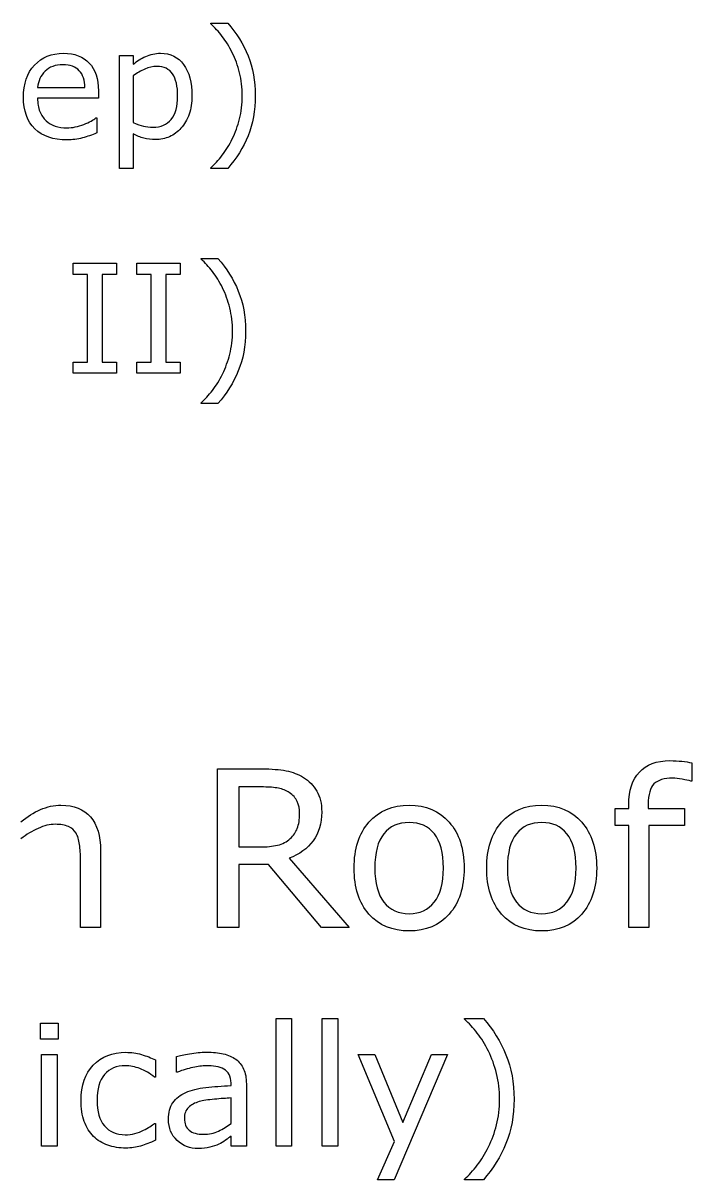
# Model space of a CAD drawing. Extents: x -13 to 750, y 12 to 2314.
# Drawn here: x 286.3 to 326.1, y 585.9 to 654.7 of the extents above; entities that cross this region are included whole.
import ezdxf

# ---------------------------------------------------------------- set-up
doc = ezdxf.new("R2010")
doc.units = 0
doc.layers.get('0').update_dxf_attribs({"linetype": 'CONTINUOUS'})

msp = doc.modelspace()

# ---------------------------------------------------------------- linework, layer by layer
at = {"color": 7}
for points in [[(297.51126, 654.6839), (297.51126, 654.7279), (298.51761, 654.7279)], [(292.897, 648.1355), (292.897, 646.0789), (292.07083, 646.0789), (292.07083, 652.7981), (292.897, 652.7981), (292.897, 652.2839)], [(292.897, 651.5901), (292.897, 648.8084)], [(287.20169, 650.8914), (290.01419, 650.8914)], [(290.81834, 650.7068), (290.81839, 650.2586)], [(290.81839, 650.2586), (287.20169, 650.2586)], [(296.39065, 650.4031), (296.39065, 650.4036)], [(300.15677, 650.4037), (300.15677, 650.4036)], [(290.67776, 649.0896), (290.72166, 649.0896), (290.72166, 648.1887)], [(298.51761, 646.0794), (297.51126, 646.0794), (297.51126, 646.1234)], [(296.93115, 640.684), (296.93115, 640.728), (297.9375, 640.728)], [(299.57666, 636.4038), (299.57666, 636.4037)], [(297.9375, 632.0795), (296.93115, 632.0795), (296.93115, 632.1235)], [(326.13621, 610.7034), (326.13623, 609.6117)], [(305.73486, 600.89), (304.10352, 600.89), (300.94238, 604.6478), (299.17139, 604.6478), (299.17139, 600.89), (297.91455, 600.89), (297.91455, 610.3417), (300.56152, 610.3417)], [(326.13623, 609.6117), (326.07273, 609.6117)], [(300.65039, 609.2624), (299.17139, 609.2624), (299.17139, 605.695), (300.44092, 605.695)], [(323.54002, 608.221), (323.54002, 607.9798), (325.69187, 607.9798), (325.69187, 606.9769), (323.5781, 606.9769), (323.5781, 600.89), (322.38475, 600.89), (322.38475, 606.9774), (321.57859, 606.9774), (321.57859, 607.9803), (322.38475, 607.9803), (322.38475, 608.2152)], [(302.7959, 607.6818), (302.7959, 607.682)], [(290.9512, 605.4921), (290.95117, 600.89)], [(290.95117, 600.89), (289.75781, 600.89), (289.75781, 604.9271)], [(302.18018, 605.0223), (305.73486, 600.89)], [(312.61376, 595.4388), (312.61376, 595.4878), (313.73192, 595.4878)], [(294.21044, 593.0168), (294.21044, 591.9962), (294.16164, 591.9962)], [(295.52392, 592.2939), (295.47512, 592.2939), (295.47512, 593.2265)], [(298.71239, 591.4935), (298.71239, 591.6351)], [(299.62551, 591.5905), (299.62548, 587.8898)], [(298.71239, 589.2326), (298.71239, 590.7511)], [(315.55321, 590.6831), (315.55321, 590.6828)], [(294.16164, 589.242), (294.21044, 589.242), (294.21044, 588.2316)], [(298.71239, 589.2328), (298.71239, 589.2326)], [(299.62548, 587.8898), (298.71239, 587.8898), (298.71239, 588.4709)], [(313.73192, 585.8781), (312.61376, 585.8781), (312.61376, 585.9271)]]:
    msp.add_lwpolyline(points, dxfattribs=at)
for points in [[(295.53812, 650.3817)], [(291.89502, 633.89), (289.31104, 633.89), (289.31104, 634.558), (290.16797, 634.558), (290.16797, 639.7655), (289.31104, 639.7655), (289.31104, 640.4335), (291.89502, 640.4335), (291.89502, 639.7655), (291.03809, 639.7655), (291.03809, 634.558), (291.89502, 634.558)], [(295.68311, 633.89), (293.09912, 633.89), (293.09912, 634.558), (293.95605, 634.558), (293.95605, 639.7655), (293.09912, 639.7655), (293.09912, 640.4335), (295.68311, 640.4335), (295.68311, 639.7655), (294.82617, 639.7655), (294.82617, 634.558), (295.68311, 634.558)], [(311.35254, 604.432)], [(312.58398, 604.432)], [(319.24268, 604.432)], [(320.47412, 604.432)], [(288.41943, 594.257), (287.38428, 594.257), (287.38428, 595.2091), (288.41943, 595.2091)], [(302.32079, 587.8898), (301.40282, 587.8898), (301.40282, 595.4875), (302.32079, 595.4875)], [(305.06493, 587.8898), (304.14696, 587.8898), (304.14696, 595.4875), (305.06493, 595.4875)], [(288.36083, 587.8898), (287.44286, 587.8898), (287.44286, 593.3439), (288.36083, 593.3439)], [(311.59813, 593.3439), (308.41454, 585.8781), (307.4331, 585.8781), (308.44872, 588.1535), (306.27587, 593.3439), (307.27196, 593.3439), (308.94677, 589.3009), (310.63622, 593.3439)]]:
    msp.add_lwpolyline(points, close=True, dxfattribs=at)
for points in [[(298.18802, 653.9413), (297.974153, 654.2225), (297.748567, 654.470033), (297.51126, 654.6839)], [(298.51761, 654.7279), (299.036163, 654.133167), (299.438993, 653.484233), (299.7261, 652.7811)], [(298.79007, 652.9657), (298.605497, 653.337767), (298.404813, 653.662967), (298.18802, 653.9413)], [(287.01707, 652.2273), (287.456523, 652.698967), (288.033673, 652.9348), (288.74852, 652.9348)], [(288.74852, 652.9348), (289.410627, 652.9348), (289.92039, 652.741433), (290.27781, 652.3547)], [(292.897, 652.2839), (293.116727, 652.4685), (293.36282, 652.622333), (293.63528, 652.7454)], [(293.63528, 652.7454), (293.910673, 652.871333), (294.203643, 652.9343), (294.51419, 652.9343)], [(294.51419, 652.9343), (295.10599, 652.9343), (295.56595, 652.7102), (295.89407, 652.262)], [(299.22073, 651.7748), (299.112337, 652.2084), (298.968783, 652.605367), (298.79007, 652.9657)], [(299.7261, 652.7811), (300.013213, 652.077967), (300.15677, 651.2855), (300.15677, 650.4037)], [(286.36228, 650.3157), (286.36228, 651.118433), (286.580543, 651.755633), (287.01707, 652.2273)], [(288.70462, 652.2537), (288.26224, 652.2537), (287.909213, 652.123333), (287.64554, 651.8626)], [(289.6846, 651.8977), (289.470733, 652.135033), (289.144073, 652.2537), (288.70462, 652.2537)], [(290.27781, 652.3547), (290.638163, 651.968033), (290.81834, 651.418733), (290.81834, 650.7068)], [(294.30325, 652.1482), (294.06595, 652.1482), (293.82718, 652.096933), (293.58694, 651.9944)], [(295.23489, 651.7087), (295.032743, 652.0017), (294.722197, 652.1482), (294.30325, 652.1482)], [(295.89407, 652.262), (296.225123, 651.816667), (296.39065, 651.197033), (296.39065, 650.4031)], [(287.64554, 651.8626), (287.384793, 651.6018), (287.236843, 651.278067), (287.20169, 650.8914)], [(290.01419, 650.8914), (290.011523, 651.325), (289.90166, 651.660433), (289.6846, 651.8977)], [(293.58694, 651.9944), (293.346707, 651.891867), (293.116727, 651.7571), (292.897, 651.5901)], [(295.53812, 650.3816), (295.53812, 650.9734), (295.437043, 651.415767), (295.23489, 651.7087)], [(299.38333, 650.4037), (299.38333, 650.884167), (299.32913, 651.3412), (299.22073, 651.7748)], [(287.04783, 648.4348), (286.590797, 648.8772), (286.36228, 649.504167), (286.36228, 650.3157)], [(287.20169, 650.2586), (287.20169, 649.9568), (287.2471, 649.6931), (287.33792, 649.4675)], [(295.1514, 649.0018), (295.409213, 649.312333), (295.53812, 649.7723), (295.53812, 650.3817)], [(296.39065, 650.4036), (296.39065, 650.005133), (296.333523, 649.640367), (296.21927, 649.3093)], [(299.22073, 649.0282), (299.32913, 649.4442), (299.38333, 649.9027), (299.38333, 650.4037)], [(300.15677, 650.4036), (300.15677, 649.521733), (300.013213, 648.729233), (299.7261, 648.0261)], [(287.33792, 649.4675), (287.42874, 649.2449), (287.553253, 649.0618), (287.71146, 648.9182)], [(296.21927, 649.3093), (296.10501, 648.981167), (295.943877, 648.702867), (295.73587, 648.4744)], [(287.71146, 648.9182), (287.8638, 648.7776), (288.043973, 648.672133), (288.25198, 648.6018)], [(288.25198, 648.6018), (288.46292, 648.531467), (288.694367, 648.4963), (288.94632, 648.4963)], [(288.94632, 648.4963), (289.280307, 648.4963), (289.615757, 648.562233), (289.95267, 648.6941)], [(289.95267, 648.6941), (290.29251, 648.828833), (290.534207, 648.960667), (290.67776, 649.0896)], [(292.897, 648.8084), (293.13138, 648.702933), (293.332063, 648.631133), (293.49905, 648.593)], [(293.49905, 648.593), (293.668977, 648.555), (293.860873, 648.536), (294.07474, 648.536)], [(294.07474, 648.536), (294.5347, 648.536), (294.893587, 648.691267), (295.1514, 649.0018)], [(298.79007, 647.8417), (298.97171, 648.2167), (299.115263, 648.6122), (299.22073, 649.0282)], [(288.95506, 647.7756), (288.140607, 647.7756), (287.504863, 647.995333), (287.04783, 648.4348)], [(289.86912, 647.8943), (289.57908, 647.815167), (289.274393, 647.7756), (288.95506, 647.7756)], [(290.72166, 648.1887), (290.44334, 648.0715), (290.15916, 647.973367), (289.86912, 647.8943)], [(293.52542, 647.8762), (293.32034, 647.9322), (293.110867, 648.018633), (292.897, 648.1355)], [(295.05032, 647.969), (294.78958, 647.8518), (294.512727, 647.7932), (294.21976, 647.7932)], [(295.73587, 648.4744), (295.54251, 648.2576), (295.313993, 648.089133), (295.05032, 647.969)], [(299.7261, 648.0261), (299.438993, 647.322967), (299.036163, 646.674067), (298.51761, 646.0794)], [(294.21976, 647.7932), (293.964873, 647.7932), (293.733427, 647.820867), (293.52542, 647.8762)], [(298.18802, 646.8661), (298.416533, 647.1561), (298.617217, 647.4813), (298.79007, 647.8417)], [(297.51126, 646.1234), (297.736847, 646.325533), (297.962433, 646.5731), (298.18802, 646.8661)], [(297.60791, 639.9414), (297.394043, 640.2226), (297.168457, 640.470133), (296.93115, 640.684)], [(297.9375, 640.728), (298.456053, 640.133267), (298.858887, 639.484333), (299.146, 638.7812)], [(298.20996, 638.9658), (298.025393, 639.337867), (297.82471, 639.663067), (297.60791, 639.9414)], [(298.64062, 637.7749), (298.532227, 638.2085), (298.388673, 638.605467), (298.20996, 638.9658)], [(299.146, 638.7812), (299.433107, 638.078067), (299.57666, 637.2856), (299.57666, 636.4038)], [(298.80322, 636.4038), (298.80322, 636.884267), (298.74902, 637.3413), (298.64062, 637.7749)], [(298.64062, 635.0283), (298.74902, 635.4443), (298.80322, 635.9028), (298.80322, 636.4038)], [(299.57666, 636.4037), (299.57666, 635.521833), (299.433107, 634.729333), (299.146, 634.0262)], [(298.20996, 633.8418), (298.3916, 634.2168), (298.535153, 634.6123), (298.64062, 635.0283)], [(297.60791, 632.8662), (297.836423, 633.1562), (298.037107, 633.4814), (298.20996, 633.8418)], [(299.146, 634.0262), (298.858887, 633.323067), (298.456053, 632.674167), (297.9375, 632.0795)], [(296.93115, 632.1235), (297.156737, 632.325633), (297.382323, 632.5732), (297.60791, 632.8662)], [(323.01316, 610.1512), (323.432107, 610.604), (324.03725, 610.8304), (324.82859, 610.8304)], [(324.82859, 610.8304), (325.095197, 610.8304), (325.334293, 610.817733), (325.54588, 610.7924)], [(325.54588, 610.7924), (325.7617, 610.767067), (325.958477, 610.7374), (326.13621, 610.7034)], [(300.56152, 610.3417), (301.132813, 610.3417), (301.60889, 610.3036), (301.98975, 610.2274)], [(301.98975, 610.2274), (302.37061, 610.155467), (302.713383, 610.024267), (303.01807, 609.8338)], [(322.38475, 608.2152), (322.38475, 609.057333), (322.59422, 609.702667), (323.01316, 610.1512)], [(303.01807, 609.8338), (303.360843, 609.618), (303.627443, 609.345067), (303.81787, 609.015)], [(323.88279, 609.4461), (323.654277, 609.221833), (323.54002, 608.813467), (323.54002, 608.221)], [(324.99998, 609.7889), (324.487933, 609.7889), (324.115537, 609.674633), (323.88279, 609.4461)], [(325.55857, 609.7259), (325.346983, 609.7679), (325.160787, 609.7889), (324.99998, 609.7889)], [(326.07273, 609.6117), (325.94155, 609.6497), (325.770163, 609.687767), (325.55857, 609.7259)], [(301.53271, 609.1864), (301.283037, 609.237067), (300.98893, 609.2624), (300.65039, 609.2624)], [(302.18018, 608.9325), (301.998213, 609.055233), (301.78239, 609.139867), (301.53271, 609.1864)], [(302.6499, 608.3993), (302.5568, 608.6109), (302.400227, 608.788633), (302.18018, 608.9325)], [(303.81787, 609.015), (304.01253, 608.689133), (304.10986, 608.274433), (304.10986, 607.7709)], [(287.37112, 607.9169), (287.768907, 608.090367), (288.177273, 608.1771), (288.59622, 608.1771)], [(288.59622, 608.1771), (289.362173, 608.1771), (289.946157, 607.946467), (290.34817, 607.4852)], [(302.7959, 607.682), (302.7959, 607.9528), (302.747233, 608.1919), (302.6499, 608.3993)], [(306.92187, 607.1678), (307.514323, 607.840667), (308.312013, 608.1771), (309.31494, 608.1771)], [(309.31494, 608.1771), (310.309407, 608.1771), (311.102863, 607.840667), (311.69531, 607.1678)], [(314.81201, 607.1678), (315.404457, 607.840667), (316.202147, 608.1771), (317.20508, 608.1771)], [(317.20508, 608.1771), (318.199547, 608.1771), (318.993003, 607.840667), (319.58545, 607.1678)], [(286.21585, 607.1932), (286.588243, 607.502133), (286.973333, 607.743367), (287.37112, 607.9169)], [(290.34817, 607.4852), (290.75019, 607.023933), (290.9512, 606.359567), (290.9512, 605.4921)], [(302.65625, 606.7995), (302.74935, 607.032233), (302.7959, 607.326333), (302.7959, 607.6818)], [(304.10986, 607.7709), (304.10986, 607.089567), (303.938473, 606.518267), (303.5957, 606.057)], [(287.23782, 606.7997), (286.882353, 606.6389), (286.541697, 606.433633), (286.21585, 606.1839)], [(288.2598, 607.0409), (287.933953, 607.0409), (287.593293, 606.9605), (287.23782, 606.7997)], [(289.03421, 606.9076), (288.835317, 606.996467), (288.57718, 607.0409), (288.2598, 607.0409)], [(289.49124, 606.514), (289.385447, 606.691733), (289.233103, 606.822933), (289.03421, 606.9076)], [(302.2373, 606.1901), (302.427733, 606.367833), (302.567383, 606.570967), (302.65625, 606.7995)], [(306.03955, 604.432), (306.03955, 605.587267), (306.333657, 606.4992), (306.92187, 607.1678)], [(309.31494, 607.1488), (308.66748, 607.1488), (308.1639, 606.9245), (307.8042, 606.4759)], [(310.81299, 606.4759), (310.45329, 606.9245), (309.95394, 607.1488), (309.31494, 607.1488)], [(311.69531, 607.1678), (312.287757, 606.4992), (312.58398, 605.587267), (312.58398, 604.432)], [(313.92969, 604.432), (313.92969, 605.587267), (314.223797, 606.4992), (314.81201, 607.1678)], [(317.20508, 607.1488), (316.55762, 607.1488), (316.05404, 606.9245), (315.69434, 606.4759)], [(318.70312, 606.4759), (318.34342, 606.9245), (317.844073, 607.1488), (317.20508, 607.1488)], [(319.58545, 607.1678), (320.177897, 606.4992), (320.47412, 605.587267), (320.47412, 604.432)], [(289.70071, 605.8412), (289.662643, 606.128933), (289.59282, 606.3532), (289.49124, 606.514)], [(301.48193, 605.7965), (301.778157, 605.868433), (302.029947, 605.999633), (302.2373, 606.1901)], [(303.5957, 606.057), (303.252927, 605.599933), (302.781087, 605.255033), (302.18018, 605.0223)], [(307.8042, 606.4759), (307.448733, 606.031567), (307.271, 605.350267), (307.271, 604.432)], [(311.35254, 604.432), (311.35254, 605.350267), (311.17269, 606.031567), (310.81299, 606.4759)], [(315.69434, 606.4759), (315.338867, 606.031567), (315.16113, 605.350267), (315.16113, 604.432)], [(319.24268, 604.432), (319.24268, 605.350267), (319.062827, 606.031567), (318.70312, 606.4759)], [(289.75781, 604.9271), (289.75781, 605.252967), (289.738777, 605.557667), (289.70071, 605.8412)], [(300.44092, 605.695), (300.838707, 605.695), (301.18571, 605.728833), (301.48193, 605.7965)], [(306.92187, 601.6962), (306.333657, 602.3648), (306.03955, 603.276733), (306.03955, 604.432)], [(307.271, 604.432), (307.271, 603.543333), (307.45085, 602.868367), (307.81055, 602.4071)], [(310.80664, 602.4007), (311.170573, 602.857767), (311.35254, 603.534867), (311.35254, 604.432)], [(312.58398, 604.432), (312.58398, 603.276733), (312.287757, 602.3648), (311.69531, 601.6962)], [(314.81201, 601.6962), (314.223797, 602.3648), (313.92969, 603.276733), (313.92969, 604.432)], [(315.16113, 604.432), (315.16113, 603.543333), (315.34098, 602.868367), (315.70068, 602.4071)], [(318.69678, 602.4007), (319.060713, 602.857767), (319.24268, 603.534867), (319.24268, 604.432)], [(320.47412, 604.432), (320.47412, 603.276733), (320.177897, 602.3648), (319.58545, 601.6962)], [(307.81055, 602.4071), (308.17025, 601.950033), (308.671713, 601.7215), (309.31494, 601.7215)], [(309.31494, 601.7215), (309.949707, 601.7215), (310.44694, 601.9479), (310.80664, 602.4007)], [(315.70068, 602.4071), (316.06038, 601.950033), (316.561847, 601.7215), (317.20508, 601.7215)], [(317.20508, 601.7215), (317.839847, 601.7215), (318.33708, 601.9479), (318.69678, 602.4007)], [(309.31494, 600.6932), (308.312013, 600.6932), (307.514323, 601.027533), (306.92187, 601.6962)], [(311.69531, 601.6962), (311.102863, 601.027533), (310.309407, 600.6932), (309.31494, 600.6932)], [(317.20508, 600.6932), (316.202147, 600.6932), (315.404457, 601.027533), (314.81201, 601.6962)], [(319.58545, 601.6962), (318.993003, 601.027533), (318.199547, 600.6932), (317.20508, 600.6932)], [(313.36571, 594.6136), (313.128083, 594.926133), (312.877433, 595.2012), (312.61376, 595.4388)], [(313.73192, 595.4878), (314.308093, 594.826933), (314.755687, 594.1059), (315.0747, 593.3247)], [(314.03466, 593.5296), (313.82958, 593.943067), (313.606597, 594.3044), (313.36571, 594.6136)], [(314.51317, 592.2064), (314.39273, 592.6882), (314.233227, 593.129267), (314.03466, 593.5296)], [(290.51903, 592.7091), (291.01057, 593.216967), (291.658357, 593.4709), (292.46239, 593.4709)], [(292.46239, 593.4709), (292.77489, 593.4709), (293.08088, 593.426933), (293.38036, 593.339)], [(293.38036, 593.339), (293.683093, 593.251133), (293.959787, 593.143733), (294.21044, 593.0168)], [(295.47512, 593.2265), (295.654153, 593.275167), (295.91294, 593.328867), (296.25148, 593.3876)], [(296.25148, 593.3876), (296.590027, 593.446267), (296.923687, 593.4756), (297.25246, 593.4756)], [(297.25246, 593.4756), (297.636573, 593.4756), (297.970233, 593.442933), (298.25344, 593.3776)], [(298.25344, 593.3776), (298.5399, 593.3156), (298.787297, 593.208167), (298.99563, 593.0553)], [(298.99563, 593.0553), (299.200703, 592.905567), (299.356953, 592.7119), (299.46438, 592.4743)], [(315.0747, 593.3247), (315.393707, 592.543433), (315.55321, 591.6629), (315.55321, 590.6831)], [(289.78661, 590.6095), (289.78661, 591.501433), (290.03075, 592.2013), (290.51903, 592.7091)], [(291.18801, 592.1476), (290.88853, 591.799333), (290.73879, 591.286633), (290.73879, 590.6095)], [(292.42336, 592.675), (291.902527, 592.675), (291.490743, 592.4992), (291.18801, 592.1476)], [(293.2925, 592.4992), (292.996273, 592.6164), (292.70656, 592.675), (292.42336, 592.675)], [(294.16164, 591.9962), (293.881693, 592.214333), (293.59198, 592.382), (293.2925, 592.4992)], [(296.44188, 592.5673), (296.14566, 592.5053), (295.839673, 592.414167), (295.52392, 592.2939)], [(297.24755, 592.6653), (297.006663, 592.6653), (296.738107, 592.632633), (296.44188, 592.5673)], [(297.81884, 592.6263), (297.636547, 592.6523), (297.446117, 592.6653), (297.24755, 592.6653)], [(298.28759, 592.475), (298.157383, 592.549867), (298.001133, 592.6003), (297.81884, 592.6263)], [(298.60009, 592.1527), (298.528477, 592.289433), (298.42431, 592.396867), (298.28759, 592.475)], [(298.71239, 591.6351), (298.71239, 591.843433), (298.674957, 592.015967), (298.60009, 592.1527)], [(299.46438, 592.4743), (299.5718, 592.236633), (299.62551, 591.942033), (299.62551, 591.5905)], [(314.69384, 590.683), (314.69384, 591.2168), (314.633617, 591.7246), (314.51317, 592.2064)], [(297.21337, 591.3763), (297.678863, 591.4283), (298.178537, 591.467367), (298.71239, 591.4935)], [(295.25536, 590.473), (295.4344, 590.730133), (295.688307, 590.931967), (296.01708, 591.0785)], [(296.01708, 591.0785), (296.349113, 591.224967), (296.747877, 591.324233), (297.21337, 591.3763)], [(298.71239, 590.7511), (298.432443, 590.7351), (298.10204, 590.710767), (297.72118, 590.6781)], [(289.98192, 589.3546), (289.851713, 589.712733), (289.78661, 590.131033), (289.78661, 590.6095)], [(290.73879, 590.6095), (290.73879, 589.951967), (290.885273, 589.4458), (291.17824, 589.091)], [(294.99169, 589.472), (294.99169, 589.8854), (295.07958, 590.219067), (295.25536, 590.473)], [(296.1831, 590.1849), (296.020333, 590.028633), (295.93895, 589.812167), (295.93895, 589.5355)], [(296.82274, 590.5365), (296.559073, 590.461633), (296.34586, 590.344433), (296.1831, 590.1849)], [(297.72118, 590.6781), (297.34358, 590.645433), (297.0441, 590.598233), (296.82274, 590.5365)], [(314.51317, 589.1546), (314.633617, 589.616867), (314.69384, 590.126333), (314.69384, 590.683)], [(315.55321, 590.6828), (315.55321, 589.702933), (315.393707, 588.8224), (315.0747, 588.0412)], [(290.53368, 588.466), (290.296053, 588.700333), (290.112133, 588.996533), (289.98192, 589.3546)], [(295.50438, 588.2269), (295.162587, 588.552433), (294.99169, 588.967467), (294.99169, 589.472)], [(295.93895, 589.5355), (295.93895, 589.223033), (296.033353, 588.987033), (296.22216, 588.8275)], [(291.17824, 589.091), (291.474467, 588.7394), (291.889507, 588.5636), (292.42336, 588.5636)], [(292.98977, 588.6366), (293.181823, 588.685267), (293.354347, 588.748733), (293.50734, 588.827)], [(293.50734, 588.827), (293.640807, 588.895333), (293.766133, 588.966933), (293.88332, 589.0418)], [(293.88332, 589.0418), (294.000507, 589.119933), (294.09328, 589.186667), (294.16164, 589.242)], [(296.22216, 588.8275), (296.41096, 588.671233), (296.699047, 588.5931), (297.08642, 588.5931)], [(297.08642, 588.5931), (297.40868, 588.5931), (297.703273, 588.654967), (297.9702, 588.7787)], [(297.9702, 588.7787), (298.237133, 588.905633), (298.48453, 589.057), (298.71239, 589.2328)], [(314.03466, 587.8363), (314.23648, 588.252967), (314.395983, 588.6924), (314.51317, 589.1546)], [(291.37841, 587.9386), (291.04963, 588.0558), (290.768053, 588.2316), (290.53368, 588.466)], [(292.42336, 588.5636), (292.608907, 588.5636), (292.79771, 588.587933), (292.98977, 588.6366)], [(294.21044, 588.2316), (293.904447, 588.085133), (293.613107, 587.9712), (293.33642, 587.8898)], [(296.75438, 587.7386), (296.262847, 587.7386), (295.84618, 587.901367), (295.50438, 588.2269)], [(297.97997, 588.0021), (297.826977, 587.927233), (297.651197, 587.8654), (297.45263, 587.8166)], [(298.38036, 588.2365), (298.24364, 588.138833), (298.110177, 588.0607), (297.97997, 588.0021)], [(298.71239, 588.4709), (298.63101, 588.415567), (298.520333, 588.337433), (298.38036, 588.2365)], [(315.0747, 588.0412), (314.755687, 587.259933), (314.308093, 586.5389), (313.73192, 585.8781)], [(292.46239, 587.7677), (292.06851, 587.7677), (291.707183, 587.824667), (291.37841, 587.9386)], [(293.33642, 587.8898), (293.06298, 587.8084), (292.771637, 587.7677), (292.46239, 587.7677)], [(297.45263, 587.8166), (297.254063, 587.7646), (297.021313, 587.7386), (296.75438, 587.7386)], [(313.36571, 586.7523), (313.619617, 587.074567), (313.8426, 587.4359), (314.03466, 587.8363)], [(312.61376, 585.9271), (312.864413, 586.1517), (313.115063, 586.426767), (313.36571, 586.7523)]]:
    msp.add_open_spline(points, degree=3, dxfattribs=at)

doc.saveas('drawing.dxf')
